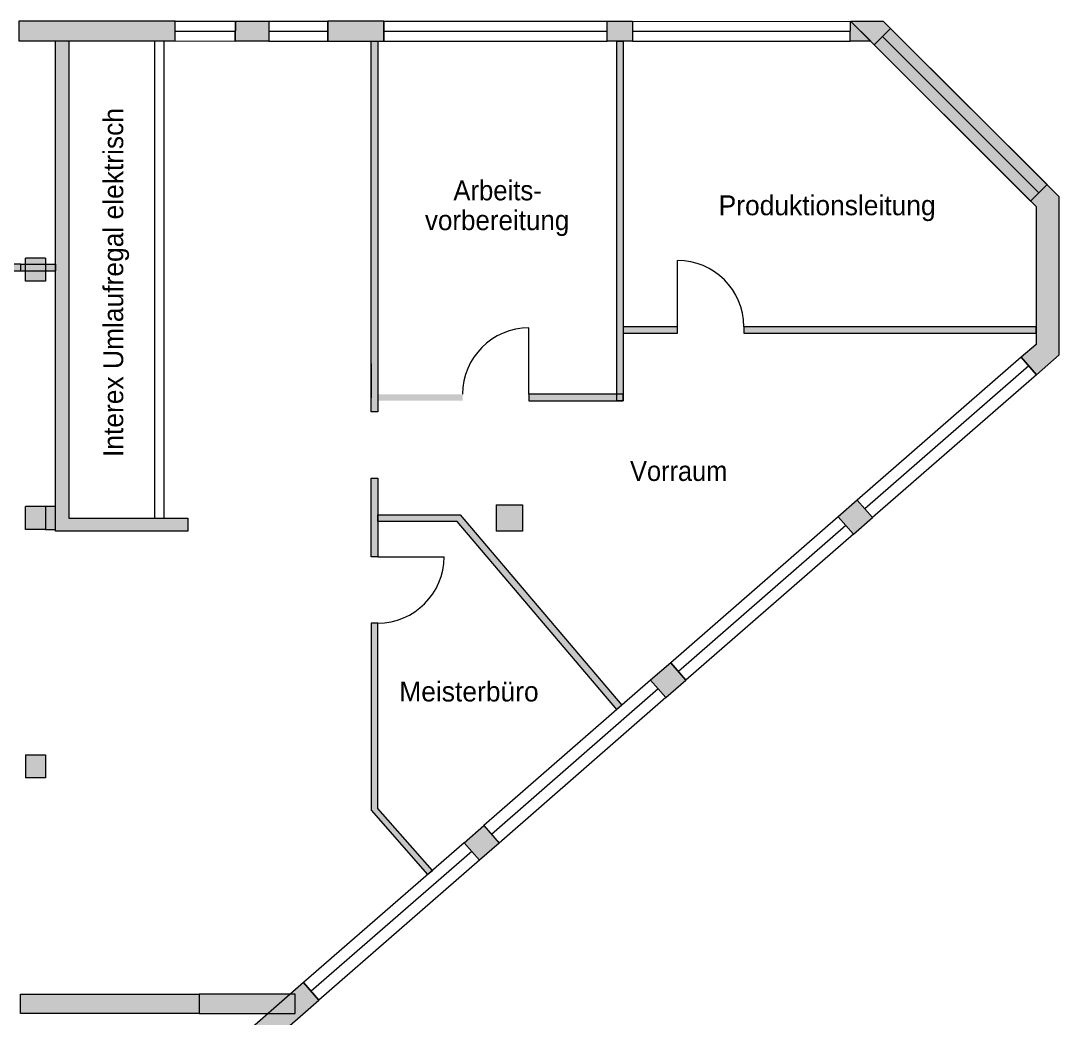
# Model space of a CAD drawing. Header units: inches. Extents: x -52 to 752, y -141 to 687.
# Drawn here: x 438.8 to 752.3, y 316 to 617.2 of the extents above; entities that cross this region are included whole.
import ezdxf

# ---------------------------------------------------------------- set-up
doc = ezdxf.new("R2010")
doc.units = ezdxf.units.IN
doc.header["$LTSCALE"] = 3
doc.header["$MEASUREMENT"] = 0
doc.linetypes.add('Volllinie', pattern=[0])
doc.layers.add('Grundebene', color=7, linetype='Continuous')
doc.styles.add('ARIAL', font='arial.ttf', dxfattribs={"height": 0.2})

# ---------------------------------------------------------------- blocks, each defined once
blk = doc.blocks.new('Color_Area-25')
at = {"layer": 'Grundebene', "true_color": 0x000000, "transparency": 33554687}
h = blk.add_hatch(color=18, dxfattribs=at)
h.paths.add_polyline_path([(635, 423.34), (628.94, 418.06), (633.54, 412.79), (639.6, 418.07)], flags=0)
h.paths.add_polyline_path([(259.76, 96.21), (255.37, 92.38), (226.81, 92.41), (226.81, 85.41), (257.99, 85.38), (264.36, 90.93)], flags=0)
h.paths.add_polyline_path([(196.27, 92.43), (196.27, 85.43), (204.78, 85.42), (204.79, 92.42)], flags=0)
h.paths.add_polyline_path([(321.04, 140.35), (315.21, 135.26), (310.61, 140.54), (316.44, 145.62)], flags=0)
h.paths.add_polyline_path([(377.73, 189.77), (373.13, 195.05), (366.96, 189.67), (371.56, 184.39)], flags=0)
h.paths.add_polyline_path([(423.48, 238.95), (429.17, 243.9), (433.77, 238.62), (428.08, 233.67)], flags=0)
h.paths.add_polyline_path([(479.88, 288.11), (484.48, 282.83), (528.8, 321.48), (524.2, 326.75)], flags=0)
h.paths.add_polyline_path([(583.17, 368.87), (577.25, 363.71), (572.65, 368.99), (578.57, 374.15)], flags=0)
h.paths.add_polyline_path([(695.9, 467.15), (691.3, 472.43), (685.54, 467.41), (690.14, 462.13)], flags=0)
h.paths.add_polyline_path([(745.27, 519.48), (740.83, 515.61), (745.43, 510.33), (752.27, 516.3), (752.27, 564.03), (699.27, 617.03), (689.37, 617.03), (745.27, 561.13)], flags=0)
at = {"layer": 'Grundebene', "color": 18, "linetype": 'Volllinie', "lineweight": 13, "true_color": 0x000000}
for p, q in [((699.27, 617.03), (689.37, 617.03)), ((689.37, 617.03), (745.27, 561.13)), ((752.27, 564.03), (699.27, 617.03)), ((745.27, 561.13), (745.27, 519.48)), ((752.27, 516.3), (752.27, 564.03)), ((745.27, 519.48), (740.83, 515.61)), ((740.83, 515.61), (745.43, 510.33)), ((745.43, 510.33), (752.27, 516.3)), ((691.3, 472.43), (685.54, 467.41)), ((695.9, 467.15), (691.3, 472.43)), ((685.54, 467.41), (690.14, 462.13)), ((690.14, 462.13), (695.9, 467.15)), ((635, 423.34), (628.94, 418.06)), ((639.6, 418.07), (635, 423.34)), ((628.94, 418.06), (633.54, 412.79)), ((633.54, 412.79), (639.6, 418.07)), ((572.65, 368.99), (578.57, 374.15)), ((578.57, 374.15), (583.17, 368.87)), ((577.25, 363.71), (572.65, 368.99)), ((583.17, 368.87), (577.25, 363.71)), ((524.2, 326.75), (479.88, 288.11)), ((528.8, 321.48), (524.2, 326.75)), ((484.48, 282.83), (528.8, 321.48))]:
    blk.add_line(p, q, dxfattribs=at)
blk = doc.blocks.new('Color_Area-54')
at = {"layer": 'Grundebene', "true_color": 0x000000, "transparency": 33554687}
h = blk.add_hatch(color=18, dxfattribs=at)
h.paths.add_polyline_path([(211.07, 617.22), (211.07, 611.22), (223.48, 611.21), (223.48, 617.21)], flags=0)
h.paths.add_polyline_path([(689.37, 617.03), (695.37, 611.03), (689.21, 611.03), (689.22, 617.03)], flags=0)
h.paths.add_polyline_path([(615.78, 611.06), (615.78, 617.06), (623.45, 617.05), (623.45, 611.05)], flags=0)
h.paths.add_polyline_path([(548.38, 617.08), (531.54, 617.09), (531.53, 611.09), (548.37, 611.08)], flags=0)
h.paths.add_polyline_path([(513.73, 617.1), (513.73, 611.1), (503.57, 611.1), (503.58, 617.1)], flags=0)
h.paths.add_polyline_path([(485.4, 617.11), (438.18, 617.13), (438.18, 611.13), (485.4, 611.11)], flags=0)
h.paths.add_polyline_path([(365.81, 611.16), (365.82, 617.16), (373.72, 617.15), (373.72, 611.15)], flags=0)
h.paths.add_polyline_path([(299.1, 617.18), (291, 617.18), (291, 611.18), (299.09, 611.18)], flags=0)
at = {"layer": 'Grundebene', "color": 18, "linetype": 'Volllinie', "lineweight": 13, "true_color": 0x000000}
for p, q in [((211.07, 617.22), (211.07, 611.22)), ((223.48, 617.21), (211.07, 617.22)), ((223.48, 611.21), (223.48, 617.21)), ((299.1, 617.18), (291, 617.18)), ((291, 617.18), (291, 611.18)), ((299.09, 611.18), (299.1, 617.18)), ((365.81, 611.16), (365.82, 617.16)), ((365.82, 617.16), (373.72, 617.15)), ((373.72, 617.15), (373.72, 611.15)), ((485.4, 617.11), (438.18, 617.13)), ((438.18, 617.13), (438.18, 611.13)), ((485.4, 611.11), (485.4, 617.11)), ((503.57, 611.1), (503.58, 617.1)), ((503.58, 617.1), (513.73, 617.1)), ((513.73, 617.1), (513.73, 611.1)), ((531.54, 617.09), (531.53, 611.09)), ((548.38, 617.08), (531.54, 617.09)), ((548.37, 611.08), (548.38, 617.08)), ((615.78, 611.06), (615.78, 617.06)), ((615.78, 617.06), (623.45, 617.05)), ((623.45, 617.05), (623.45, 611.05)), ((689.21, 611.03), (689.22, 617.03)), ((689.22, 617.03), (689.37, 617.03)), ((689.37, 617.03), (695.37, 611.03)), ((211.07, 611.22), (223.48, 611.21)), ((291, 611.18), (299.09, 611.18)), ((373.72, 611.15), (365.81, 611.16)), ((438.18, 611.13), (485.4, 611.11)), ((513.73, 611.1), (503.57, 611.1)), ((531.53, 611.09), (548.37, 611.08)), ((623.45, 611.05), (615.78, 611.06)), ((695.37, 611.03), (689.21, 611.03))]:
    blk.add_line(p, q, dxfattribs=at)
blk = doc.blocks.new('Color_Area-A4')
at = {"layer": 'Grundebene', "true_color": 0x000000, "transparency": 33554687}
blk.add_hatch(color=18, dxfattribs=at).paths.add_polyline_path([(590.27, 471.03), (590.27, 463.03), (582.27, 463.03), (582.27, 471.03)], flags=0)
at = {"layer": 'Grundebene', "color": 18, "linetype": 'Volllinie', "lineweight": 13, "true_color": 0x000000}
for p, q in [((582.27, 471.03), (582.27, 463.03)), ((582.27, 471.03), (590.27, 471.03)), ((590.27, 471.03), (590.27, 463.03)), ((590.27, 463.03), (582.27, 463.03))]:
    blk.add_line(p, q, dxfattribs=at)
blk = doc.blocks.new('Color_Area-A9')
at = {"layer": 'Grundebene', "true_color": 0x000000, "transparency": 33554687}
blk.add_hatch(color=18, dxfattribs=at).paths.add_polyline_path([(453.27, 611.12), (453.27, 467.03), (489.24, 467.03), (489.24, 463.03), (449.27, 463.03), (449.27, 611.12)], flags=0)
at = {"layer": 'Grundebene', "color": 18, "linetype": 'Volllinie', "lineweight": 13, "true_color": 0x000000}
for p, q in [((449.27, 463.03), (449.27, 611.12)), ((449.27, 611.12), (453.27, 611.12)), ((453.27, 611.12), (453.27, 467.03)), ((453.27, 467.03), (489.24, 467.03)), ((489.24, 467.03), (489.24, 463.03)), ((489.24, 463.03), (449.27, 463.03))]:
    blk.add_line(p, q, dxfattribs=at)
blk = doc.blocks.new('Color_Area-E6')
at = {"layer": 'Grundebene', "true_color": 0x000000, "transparency": 33554687}
blk.add_hatch(color=18, dxfattribs=at).paths.add_polyline_path([(446.27, 395.53), (446.27, 388.53), (440.27, 388.53), (440.27, 395.53)], flags=0)
at = {"layer": 'Grundebene', "color": 18, "linetype": 'Volllinie', "lineweight": 13, "true_color": 0x000000}
for p, q in [((440.27, 395.53), (440.27, 388.53)), ((440.27, 395.53), (446.27, 395.53)), ((446.27, 395.53), (446.27, 388.53)), ((446.27, 388.53), (440.27, 388.53))]:
    blk.add_line(p, q, dxfattribs=at)
blk = doc.blocks.new('Color_Area-EB')
at = {"layer": 'Grundebene', "true_color": 0x000000, "transparency": 33554687}
blk.add_hatch(color=18, dxfattribs=at).paths.add_polyline_path([(446.27, 463.53), (440.27, 463.53), (440.27, 470.53), (446.27, 470.53)], flags=0)
at = {"layer": 'Grundebene', "color": 18, "linetype": 'Volllinie', "lineweight": 13, "true_color": 0x000000}
for p, q in [((440.27, 463.53), (440.27, 470.53)), ((446.27, 470.53), (440.27, 470.53)), ((446.27, 470.53), (446.27, 463.53)), ((446.27, 463.53), (440.27, 463.53))]:
    blk.add_line(p, q, dxfattribs=at)
blk = doc.blocks.new('Color_Area-F0')
at = {"layer": 'Grundebene', "true_color": 0x000000, "transparency": 33554687}
blk.add_hatch(color=18, dxfattribs=at).paths.add_polyline_path([(446.27, 538.53), (440.27, 538.53), (440.27, 545.53), (446.27, 545.53)], flags=0)
at = {"layer": 'Grundebene', "color": 18, "linetype": 'Volllinie', "lineweight": 13, "true_color": 0x000000}
for p, q in [((440.27, 538.53), (440.27, 545.53)), ((446.27, 545.53), (440.27, 545.53)), ((446.27, 545.53), (446.27, 538.53)), ((446.27, 538.53), (440.27, 538.53))]:
    blk.add_line(p, q, dxfattribs=at)
blk = doc.blocks.new('Color_Area-11A')
at = {"layer": 'Grundebene', "true_color": 0x000000, "transparency": 33554687}
h = blk.add_hatch(color=18, dxfattribs=at)
h.paths.add_polyline_path([(544.6, 611.08), (546.6, 611.08), (546.6, 514.89), (546.59, 499.09), (544.59, 499.09), (544.58, 513.65), (544.58, 503.29), (544.6, 514.89)], flags=0)
h.paths.add_polyline_path([(546.58, 379.31), (546.58, 435.31), (544.58, 435.31), (544.58, 378.84), (561.59, 359.35), (563.05, 360.62)], flags=0)
h.paths.add_polyline_path([(544.58, 479.09), (546.58, 479.09), (546.58, 455.31), (544.58, 455.31)], flags=0)
at = {"layer": 'Grundebene', "color": 18, "linetype": 'Volllinie', "lineweight": 13, "true_color": 0x000000}
for p, q in [((544.6, 611.08), (546.6, 611.08)), ((544.6, 514.89), (544.6, 611.08)), ((546.6, 611.08), (546.6, 514.89)), ((544.58, 503.29), (544.6, 514.89)), ((546.6, 514.89), (546.59, 499.09)), ((544.59, 499.09), (544.58, 513.65)), ((544.58, 513.65), (544.58, 503.29)), ((546.59, 499.09), (544.59, 499.09)), ((544.58, 479.09), (546.58, 479.09)), ((544.58, 455.31), (544.58, 479.09)), ((546.58, 479.09), (546.58, 455.31)), ((546.58, 455.31), (544.58, 455.31)), ((546.58, 435.31), (544.58, 435.31)), ((544.58, 435.31), (544.58, 378.84)), ((546.58, 379.31), (546.58, 435.31)), ((563.05, 360.62), (546.58, 379.31)), ((544.58, 378.84), (561.59, 359.35)), ((561.59, 359.35), (563.05, 360.62))]:
    blk.add_line(p, q, dxfattribs=at)
blk = doc.blocks.new('Color_Area-12F')
at = {"layer": 'Grundebene', "true_color": 0x000000, "transparency": 33554687}
blk.add_hatch(color=18, dxfattribs=at).paths.add_polyline_path([(438.85, 543.74), (449.27, 543.74), (449.27, 541.74), (438.85, 541.74)], flags=0)
at = {"layer": 'Grundebene', "color": 18, "linetype": 'Volllinie', "lineweight": 13, "true_color": 0x000000}
for p, q in [((438.85, 543.74), (449.27, 543.74)), ((438.85, 541.74), (438.85, 543.74)), ((449.27, 543.74), (449.27, 541.74)), ((438.85, 541.74), (449.27, 541.74))]:
    blk.add_line(p, q, dxfattribs=at)
blk = doc.blocks.new('Color_Area-134')
at = {"layer": 'Grundebene', "true_color": 0x000000, "transparency": 33554687}
h = blk.add_hatch(color=18, dxfattribs=at)
h.paths.add_polyline_path([(270.74, 533.12), (270.74, 531.12), (326.13, 531.12), (326.13, 541.74), (438.85, 541.74), (438.85, 543.74), (324.13, 543.74), (324.13, 533.12)], flags=0)
h.paths.add_polyline_path([(211.27, 531.12), (245.84, 531.12), (245.84, 533.12), (211.27, 533.12)], flags=0)
at = {"layer": 'Grundebene', "color": 18, "linetype": 'Volllinie', "lineweight": 13, "true_color": 0x000000}
for p, q in [((438.85, 543.74), (324.13, 543.74)), ((324.13, 543.74), (324.13, 533.12)), ((438.85, 541.74), (438.85, 543.74)), ((326.13, 531.12), (326.13, 541.74)), ((326.13, 541.74), (438.85, 541.74)), ((245.84, 533.12), (211.27, 533.12)), ((211.27, 533.12), (211.27, 531.12)), ((245.84, 531.12), (245.84, 533.12)), ((270.74, 533.12), (270.74, 531.12)), ((324.13, 533.12), (270.74, 533.12)), ((211.27, 531.12), (245.84, 531.12)), ((270.74, 531.12), (326.13, 531.12))]:
    blk.add_line(p, q, dxfattribs=at)
blk = doc.blocks.new('Color_Area-141')
at = {"layer": 'Grundebene', "true_color": 0x000000, "transparency": 33554687}
h = blk.add_hatch(color=18, dxfattribs=at)
h.paths.add_polyline_path([(492.66, 323.27), (492.66, 317.39), (521.66, 317.39), (521.66, 323.27)], flags=0)
h.paths.add_polyline_path([(438.78, 323.27), (492.66, 323.27), (492.66, 317.39), (438.78, 317.39)], flags=0)
at = {"layer": 'Grundebene', "color": 18, "linetype": 'Volllinie', "lineweight": 13, "true_color": 0x000000}
for p, q in [((438.78, 323.27), (492.66, 323.27)), ((438.78, 317.39), (438.78, 323.27)), ((492.66, 323.27), (492.66, 317.39)), ((521.66, 323.27), (492.66, 323.27)), ((492.66, 323.27), (492.66, 317.39)), ((521.66, 317.39), (521.66, 323.27)), ((492.66, 317.39), (438.78, 317.39)), ((492.66, 317.39), (521.66, 317.39))]:
    blk.add_line(p, q, dxfattribs=at)
blk = doc.blocks.new('win-1E7')
at = {"layer": 'Grundebene', "color": 18, "linetype": 'Volllinie', "lineweight": 13, "true_color": 0x000000}
for p, q in [((740.83, 515.61), (691.3, 472.43)), ((745.43, 510.33), (740.83, 515.61)), ((743.13, 512.97), (693.6, 469.79)), ((745.43, 510.33), (695.9, 467.15)), ((691.3, 472.43), (695.9, 467.15))]:
    blk.add_line(p, q, dxfattribs=at)
blk = doc.blocks.new('win-1F2')
at = {"layer": 'Grundebene', "color": 18, "linetype": 'Volllinie', "lineweight": 13, "true_color": 0x000000}
for p, q in [((685.54, 467.41), (635, 423.34)), ((690.14, 462.13), (685.54, 467.41)), ((687.84, 464.77), (637.3, 420.7)), ((690.14, 462.13), (639.6, 418.07)), ((635, 423.34), (639.6, 418.07))]:
    blk.add_line(p, q, dxfattribs=at)
blk = doc.blocks.new('win-1FD')
at = {"layer": 'Grundebene', "color": 18, "linetype": 'Volllinie', "lineweight": 13, "true_color": 0x000000}
for p, q in [((628.94, 418.06), (578.57, 374.15)), ((633.54, 412.79), (628.94, 418.06)), ((631.24, 415.43), (580.87, 371.51)), ((633.54, 412.79), (583.17, 368.87)), ((578.57, 374.15), (583.17, 368.87))]:
    blk.add_line(p, q, dxfattribs=at)
blk = doc.blocks.new('win-208')
at = {"layer": 'Grundebene', "color": 18, "linetype": 'Volllinie', "lineweight": 13, "true_color": 0x000000}
for p, q in [((572.65, 368.99), (524.2, 326.75)), ((577.25, 363.71), (572.65, 368.99)), ((574.95, 366.35), (526.5, 324.11)), ((577.25, 363.71), (528.8, 321.48)), ((524.2, 326.75), (528.8, 321.48))]:
    blk.add_line(p, q, dxfattribs=at)
blk = doc.blocks.new('win-2AC')
at = {"layer": 'Grundebene', "color": 18, "linetype": 'Volllinie', "lineweight": 13, "true_color": 0x000000}
for p, q in [((485.4, 611.11), (485.4, 617.11)), ((485.4, 617.11), (503.58, 617.1)), ((503.58, 617.1), (503.57, 611.1)), ((485.4, 614.11), (503.57, 614.1)), ((485.4, 611.11), (503.57, 611.1))]:
    blk.add_line(p, q, dxfattribs=at)
blk = doc.blocks.new('win-2B7')
at = {"layer": 'Grundebene', "color": 18, "linetype": 'Volllinie', "lineweight": 13, "true_color": 0x000000}
for p, q in [((513.73, 617.1), (513.73, 611.1)), ((513.73, 617.1), (531.54, 617.09)), ((531.53, 611.09), (531.54, 617.09)), ((513.73, 614.1), (531.54, 614.09)), ((513.73, 611.1), (531.53, 611.09))]:
    blk.add_line(p, q, dxfattribs=at)
blk = doc.blocks.new('win-2C2')
at = {"layer": 'Grundebene', "color": 18, "linetype": 'Volllinie', "lineweight": 13, "true_color": 0x000000}
for p, q in [((548.38, 617.08), (548.37, 611.08)), ((548.38, 617.08), (615.78, 617.06)), ((615.78, 611.06), (615.78, 617.06)), ((548.37, 614.08), (615.78, 614.06)), ((548.37, 611.08), (615.78, 611.06))]:
    blk.add_line(p, q, dxfattribs=at)
blk = doc.blocks.new('win-2CD')
at = {"layer": 'Grundebene', "color": 18, "linetype": 'Volllinie', "lineweight": 13, "true_color": 0x000000}
for p, q in [((623.45, 617.05), (623.45, 611.05)), ((623.45, 617.05), (689.22, 617.03)), ((689.21, 611.03), (689.22, 617.03)), ((623.45, 614.05), (689.22, 614.03)), ((623.45, 611.05), (689.21, 611.03))]:
    blk.add_line(p, q, dxfattribs=at)
blk = doc.blocks.new('Color_Area-2D8')
at = {"layer": 'Grundebene', "true_color": 0xffffff, "transparency": 33554687}
blk.add_hatch(color=7, dxfattribs=at).paths.add_polyline_path([(701.38, 614.91), (696.43, 609.96), (743.63, 562.77), (748.58, 567.72)], flags=0)
at = {"layer": 'Grundebene', "color": 18, "linetype": 'Volllinie', "lineweight": 13, "true_color": 0x000000}
for p, q in [((701.38, 614.91), (696.43, 609.96)), ((748.58, 567.72), (701.38, 614.91)), ((696.43, 609.96), (743.63, 562.77)), ((743.63, 562.77), (748.58, 567.72))]:
    blk.add_line(p, q, dxfattribs=at)
blk = doc.blocks.new('win-2DD')
at = {"layer": 'Grundebene', "color": 18, "linetype": 'Volllinie', "lineweight": 13, "true_color": 0x000000}
for p, q in [((696.43, 609.96), (701.38, 614.91)), ((701.38, 614.91), (748.58, 567.72)), ((698.91, 612.44), (746.11, 565.24)), ((696.43, 609.96), (743.63, 562.77)), ((748.58, 567.72), (743.63, 562.77))]:
    blk.add_line(p, q, dxfattribs=at)
blk = doc.blocks.new('Color_Area-2FC')
at = {"layer": 'Grundebene', "true_color": 0x000000, "transparency": 33554687}
blk.add_hatch(color=18, dxfattribs=at).paths.add_polyline_path([(446.27, 463.53), (449.27, 463.53), (449.27, 470.53), (446.27, 470.53)], flags=0)
at = {"layer": 'Grundebene', "color": 18, "linetype": 'Volllinie', "lineweight": 13, "true_color": 0x000000}
for p, q in [((449.27, 470.53), (446.27, 470.53)), ((446.27, 470.53), (446.27, 463.53)), ((449.27, 463.53), (449.27, 470.53)), ((446.27, 463.53), (449.27, 463.53))]:
    blk.add_line(p, q, dxfattribs=at)
blk = doc.blocks.new('door-302')
at = {"layer": 'Grundebene', "color": 18, "linetype": 'Volllinie', "lineweight": 13, "true_color": 0x000000}
blk.add_line((546.58, 455.31), (566.58, 455.31), dxfattribs=at)
blk.add_arc((546.58, 455.31), 20, 270, 0, dxfattribs=at)
blk = doc.blocks.new('Color_Area-30A')
at = {"layer": 'Grundebene', "true_color": 0x000000, "transparency": 33554687}
blk.add_hatch(color=18, dxfattribs=at).paths.add_polyline_path([(546.58, 468.03), (571.44, 468.03), (620.26, 410.5), (618.75, 409.18), (570.52, 466.03), (546.58, 466.03)], flags=0)
at = {"layer": 'Grundebene', "color": 18, "linetype": 'Volllinie', "lineweight": 13, "true_color": 0x000000}
for p, q in [((546.58, 468.03), (571.44, 468.03)), ((546.58, 466.03), (546.58, 468.03)), ((571.44, 468.03), (620.26, 410.5)), ((570.52, 466.03), (546.58, 466.03)), ((618.75, 409.18), (570.52, 466.03)), ((620.26, 410.5), (618.75, 409.18))]:
    blk.add_line(p, q, dxfattribs=at)
blk = doc.blocks.new('Color_Area-311')
at = {"layer": 'Grundebene', "true_color": 0x000000, "transparency": 33554687}
h = blk.add_hatch(color=18, dxfattribs=at)
h.paths.add_polyline_path([(745.27, 524.83), (657.05, 524.83), (657.05, 522.83), (745.27, 522.83)], flags=0)
h.paths.add_polyline_path([(620.61, 524.83), (620.61, 522.83), (637.05, 522.83), (637.05, 524.83)], flags=0)
at = {"layer": 'Grundebene', "color": 18, "linetype": 'Volllinie', "lineweight": 13, "true_color": 0x000000}
for points in [[(620.61, 524.83), (620.61, 522.83), (637.05, 522.83), (637.05, 524.83), (620.61, 524.83)], [(745.27, 524.83), (657.05, 524.83), (657.05, 522.83), (745.27, 522.83), (745.27, 524.83)]]:
    blk.add_lwpolyline(points, dxfattribs=at)
blk = doc.blocks.new('Color_Area-314')
at = {"layer": 'Grundebene', "true_color": 0x000000, "transparency": 33554687}
blk.add_hatch(color=18, dxfattribs=at).paths.add_polyline_path([(620.61, 611.05), (620.61, 502.44), (618.61, 502.44), (618.61, 611.06)], flags=0)
at = {"layer": 'Grundebene', "color": 18, "linetype": 'Volllinie', "lineweight": 13, "true_color": 0x000000}
for p, q in [((618.61, 611.06), (618.61, 502.44)), ((618.61, 611.06), (620.61, 611.05)), ((620.61, 611.05), (620.61, 502.44)), ((620.61, 502.44), (618.61, 502.44))]:
    blk.add_line(p, q, dxfattribs=at)
blk = doc.blocks.new('door-319')
at = {"layer": 'Grundebene', "color": 18, "linetype": 'Volllinie', "lineweight": 13, "true_color": 0x000000}
blk.add_line((637.05, 524.83), (637.05, 544.83), dxfattribs=at)
blk.add_arc((637.05, 524.83), 20, 0, 90, dxfattribs=at)
blk = doc.blocks.new('door-35A')
at = {"layer": 'Grundebene', "color": 18, "linetype": 'Volllinie', "lineweight": 13, "true_color": 0x000000}
blk.add_line((592.16, 504.44), (592.16, 524.44), dxfattribs=at)
blk.add_arc((592.16, 504.44), 20, 90, 180, dxfattribs=at)
blk = doc.blocks.new('Color_Area-364')
at = {"layer": 'Grundebene', "true_color": 0x000000, "transparency": 33554687}
blk.add_hatch(color=18, dxfattribs=at).paths.add_polyline_path([(592.16, 502.44), (620.61, 502.44), (620.61, 504.44), (592.16, 504.44)], flags=0)
at = {"layer": 'Grundebene', "color": 18, "linetype": 'Volllinie', "lineweight": 13, "true_color": 0x000000}
blk.add_lwpolyline([(592.16, 502.44), (620.61, 502.44), (620.61, 504.44), (592.16, 504.44), (592.16, 502.44)], dxfattribs=at)

msp = doc.modelspace()

# ---------------------------------------------------------------- hatches: boundary and pattern name
at = {"layer": 'Grundebene', "true_color": 0x000000, "transparency": 33554687}
msp.add_hatch(color=18, dxfattribs=at).paths.add_polyline_path([(572.16, 502.44), (546.6, 502.44), (546.6, 504.44), (572.16, 504.44)], flags=0)

# ---------------------------------------------------------------- linework, layer by layer
at = {"layer": 'Grundebene', "color": 18, "linetype": 'Volllinie', "lineweight": 13, "true_color": 0x000000}
for p, q in [((479.27, 467.03), (479.27, 611.11)), ((482.11, 467.03), (482.11, 611.11)), ((446.27, 463.53), (449.27, 463.53))]:
    msp.add_line(p, q, dxfattribs=at)

# ---------------------------------------------------------------- block references
at = {"layer": 'Grundebene'}
for name in ['Color_Area-25', 'Color_Area-54', 'win-2AC', 'win-2B7', 'win-2C2', 'win-2CD', 'Color_Area-2D8', 'win-2DD', 'Color_Area-A9', 'Color_Area-11A', 'Color_Area-314', 'Color_Area-F0', 'Color_Area-134', 'Color_Area-12F', 'door-319', 'door-35A', 'Color_Area-311', 'win-1E7', 'Color_Area-364', 'Color_Area-EB', 'Color_Area-2FC', 'Color_Area-A4', 'Color_Area-30A', 'win-1F2', 'door-302', 'win-1FD', 'Color_Area-E6', 'win-208', 'Color_Area-141']:
    msp.add_blockref(name, (0, 0), dxfattribs=at)

# ---------------------------------------------------------------- texts
at = {"layer": 'Grundebene', "color": 18, "lineweight": 18, "true_color": 0x000000, "style": 'ARIAL', "width": 0.950717}
msp.add_text('Interex Umlaufregal elektrisch', height=6, rotation=90, dxfattribs=at).set_placement((469.73, 485.47))
at = {"layer": 'Grundebene', "color": 18, "lineweight": 18, "true_color": 0x000000, "style": 'ARIAL'}
for s, width, p in [('Arbeits-', 0.92443, (569.39, 562.98)), ('Produktionsleitung', 0.94997, (649.46, 558.48)), ('vorbereitung', 0.934843, (560.82, 553.98)), ('Vorraum', 0.913805, (622.72, 478.24)), ('Meisterbüro', 0.950849, (553.06, 411.64))]:
    msp.add_text(s, height=6, dxfattribs=dict(at, width=width)).set_placement(p)

doc.saveas('drawing.dxf')
